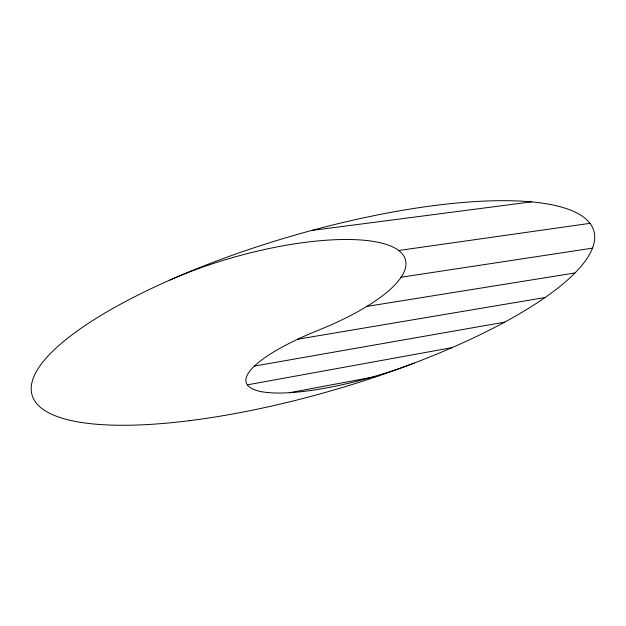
<?xml version="1.0" encoding="UTF-8"?>
<svg xmlns="http://www.w3.org/2000/svg" width="626" height="626" viewBox="0 0 626 626"><rect width="100%" height="100%" fill="white"/><g stroke="black" fill="none" stroke-linecap="round" stroke-linejoin="round"><path stroke-width="0.94" d="M289.392 392.737L377.846 376.163M247.364 384.849L452.003 347.649M254.477 366.069L504.642 322.155M297.773 339.222L545.074 297.514M366.672 306.458L574.989 272.952M400.969 277.255L592.493 248.146M398.629 250.494L589.974 223.349M311.49 230.493L531.364 201.877M414.162 363.096A129.566 31.222 -16.8 0 1 255.611 390.186A129.566 31.222 -16.8 0 1 318.047 330.379A160.913 48.092 -15.4 0 0 387.095 244.688A160.913 48.092 -15.4 0 0 170.037 279.994M189.122 420.719A292.616 79.792 -16.3 0 0 594.043 231.698A292.616 79.792 -16.3 0 0 155.702 286.505A292.616 79.792 -16.3 0 0 189.122 420.719"/></g></svg>
